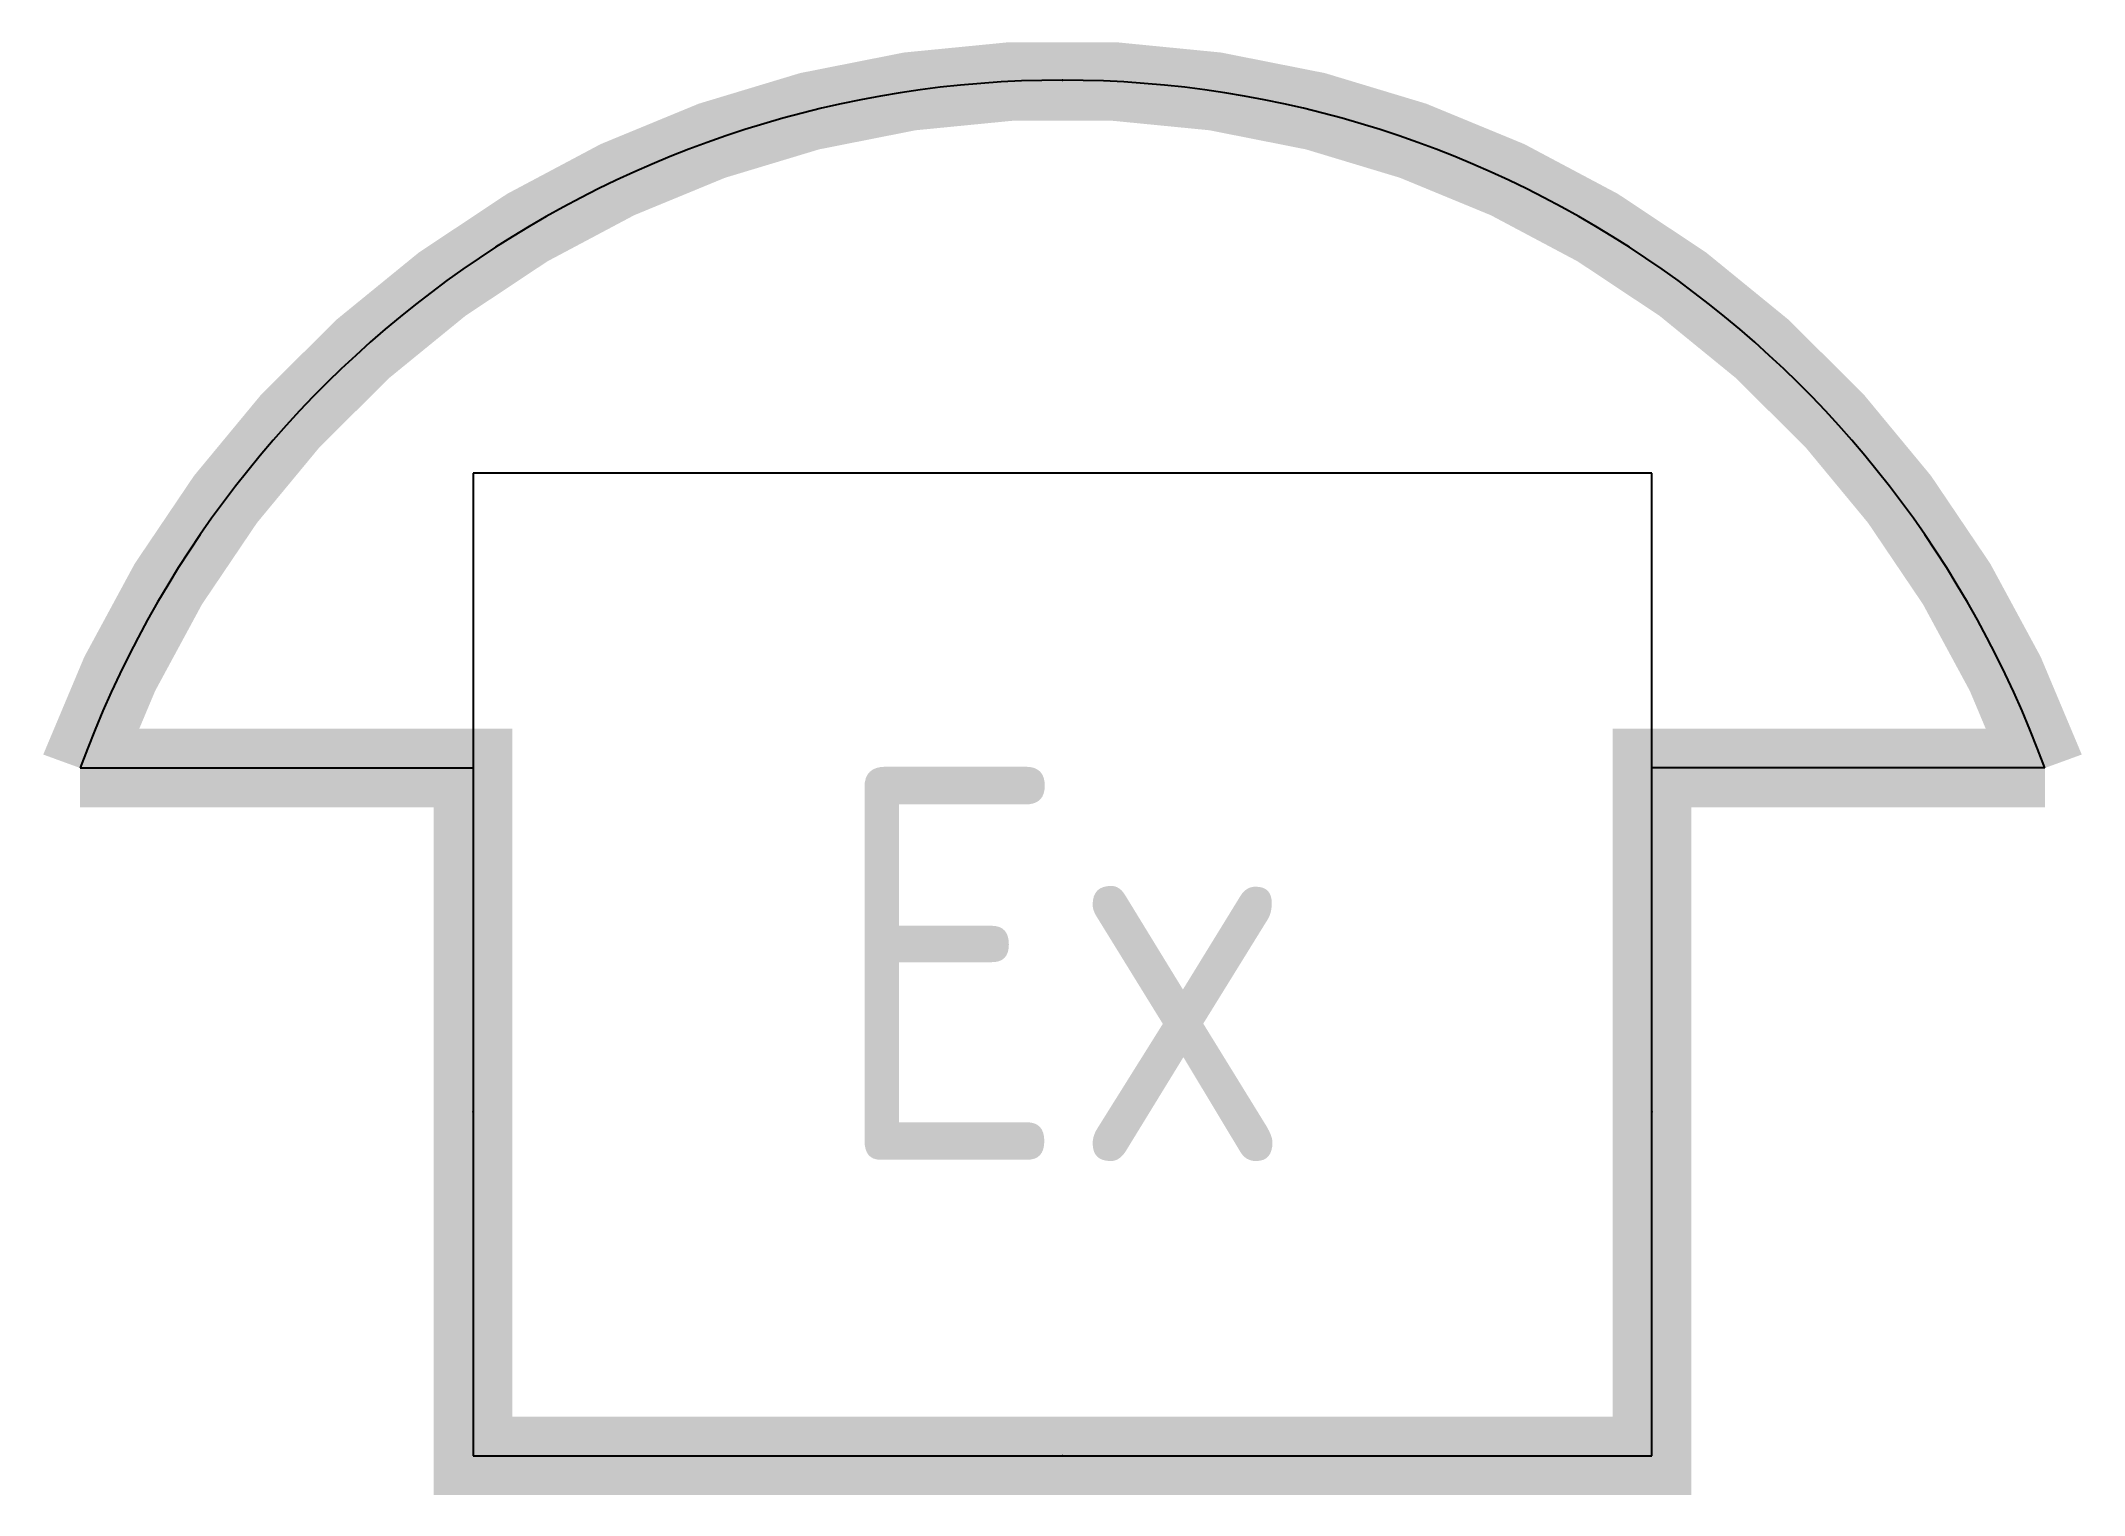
# Model space of a CAD drawing. Extents: x -260 to 260, y -10 to 360.
import ezdxf
from ezdxf.enums import TextEntityAlignment as Align

# ---------------------------------------------------------------- set-up
doc = ezdxf.new("R2010")
doc.units = 0
doc.header["$LTSCALE"] = 1000
doc.header["$MEASUREMENT"] = 0
doc.layers.add('EQUIP-通讯', color=3, linetype='Continuous')
doc.styles.add('_TEL_ATTDEF', font='GBENOR', dxfattribs={"width": 0.8, "height": 3, "bigfont": 'GBCBIG'})
doc.styles.add('_TEL_DIM', font='SIMPLEX', dxfattribs={"width": 0.8, "height": 3.5, "bigfont": 'HZTXT'})

# ---------------------------------------------------------------- blocks, each defined once
blk = doc.blocks.new('$equip$00003047')
at = {"layer": 'EQUIP-通讯', "color": 3}
for p, q in [((-0.3, 0.5), (-0.3, 0)), ((0.3, 0.5), (-0.3, 0.5)), ((0.3, 0), (0.3, 0.5)), ((-0.5, 0.35), (-0.3, 0.35)), ((0.5, 0.35), (0.3, 0.35)), ((-0.3, 0), (0.3, 0))]:
    blk.add_line(p, q, dxfattribs=at)
at = {"layer": 'EQUIP-通讯', "color": 3, "const_width": 0.04}
blk.add_lwpolyline([(0.5, 0.35, 0.7), (-0.5, 0.35, 0.327851)], format="xyb", dxfattribs=at)
blk.add_lwpolyline([(-0.5, 0.35), (-0.3, 0.35), (-0.3, 0), (0.3, 0), (0.3, 0.35), (0.5, 0.35)], dxfattribs=at)
at = {"layer": 'EQUIP-通讯', "color": 3}
blk.add_arc((0, 0.1679), 0.5321, 20.016, 159.984, dxfattribs=at)
for p in [(0, 0.7), (-0.3, 0.175), (0.3, 0.175), (0, 0)]:
    blk.add_point(p, dxfattribs=at)
at = {"layer": 'EQUIP-通讯', "color": 7, "style": '_TEL_DIM'}
blk.add_attdef('$TEXT$', text='', height=0.2, dxfattribs=at).set_placement((0, 0.25), align=Align.MIDDLE_CENTER)
at = {"layer": 'EQUIP-通讯', "color": 3, "style": '_TEL_DIM', "flags": 1}
for tag in ['A', 'REMARK']:
    blk.add_attdef(tag, text='', height=0.00002, dxfattribs=at).set_placement((0, 0), align=Align.MIDDLE_CENTER)

msp = doc.modelspace()

# ---------------------------------------------------------------- block references
at = {"layer": 'EQUIP-通讯'}
ref = msp.add_blockref('$equip$00003047', (0, 0), dxfattribs=dict(at, xscale=500, yscale=500, zscale=500))
ref.add_attrib('$TEXT$', 'Ex', dxfattribs={"color": 7, "height": 100, "style": '_TEL_ATTDEF'}).set_placement((0, 125), align=Align.MIDDLE_CENTER)

doc.saveas('drawing.dxf')
